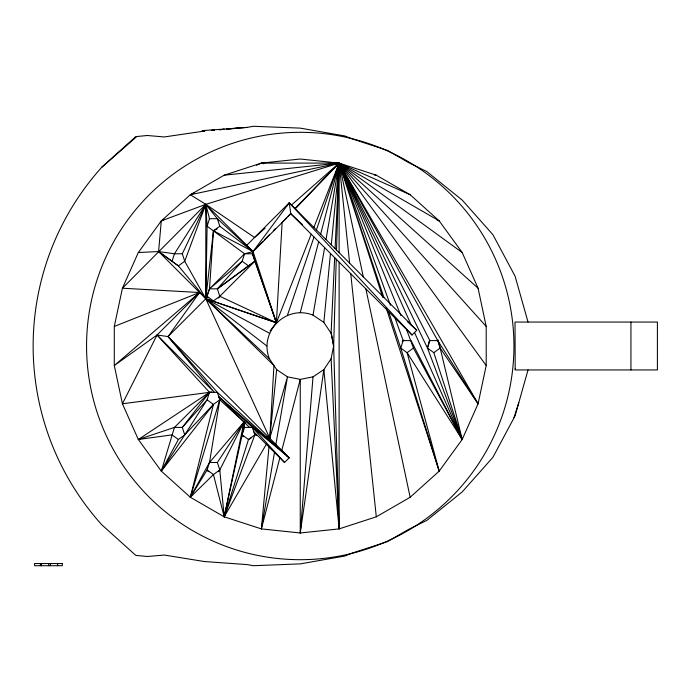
<?xml version="1.0" encoding="UTF-8"?>
<svg xmlns="http://www.w3.org/2000/svg" width="692" height="692" viewBox="0 0 692 692"><rect width="100%" height="100%" fill="white"/><g stroke="black" fill="none" stroke-linecap="round" stroke-linejoin="round"><path stroke-width="1.04" d="M331.338 333.259L333.639 346L331.096 358.776L323.856 369.606L339.123 528.896L376.301 516.812L410.157 497.271L439.204 471.114L462.178 439.489L478.077 403.782L486.208 365.54L486.208 326.46L478.077 288.218L462.178 252.511L439.204 220.886L410.157 194.729L376.301 175.188L339.123 163.104L300.25 159.022L261.377 163.104L224.199 175.188L190.343 194.729L161.297 220.886L138.322 252.511L122.423 288.218L114.292 326.46L114.292 365.54L122.423 403.782L138.322 439.489L161.297 471.114L190.343 497.271L224.199 516.812L261.377 528.896L300.25 532.978L339.123 528.896L333.639 346L336.243 259.223M336.52 250.054L339.123 163.104L261.377 163.104L256.568 165.25M333.639 346L331.096 333.224L334.66 257.64M335.092 248.627L339.123 163.104L224.199 175.188M194.262 192.99L190.343 194.729L205.809 204.339L217.366 218.724L219.788 226.197L213.439 230.808L209.512 288.841L207.09 296.314L205.809 298.78L168.035 336.554L157.041 335.006L114.292 365.54L199.538 292.508L122.423 288.218L205.809 204.339L339.123 163.104L410.157 194.729M300.25 532.978L313.026 376.846L323.856 369.606L300.25 532.978L300.25 379.389L287.474 376.846L276.644 369.606L269.404 358.776L205.809 298.78L158.589 251.559L138.322 252.511M279.853 457.819L261.377 528.896L268.98 446.946M331.096 333.224L323.856 322.394L330.465 253.445M331.295 244.83L339.123 163.104L190.343 194.729M276.644 369.606L269.785 438.304L267.043 436.583M217.176 228.87L213.439 230.808L205.809 298.78L269.785 438.304L287.474 376.846L275.874 444.402M211.57 391.923L209.512 392.347L174.453 427.405L161.297 471.114L184.729 434.879L213.439 404.431L219.788 399.82L209.512 462.464L207.09 469.937L213.439 474.548L224.199 516.812L242.148 434.879L244.008 421.973L219.788 399.82L217.366 392.347L168.035 336.554L199.538 292.508L114.292 326.46M261.377 528.896L274.49 452.456M323.856 322.394L313.026 315.154L324.626 247.598M326.001 239.544L339.123 163.104L439.204 220.886L437.197 220.238M269.404 358.776C258.566 331.788 286.038 304.316 313.026 315.154M266.316 444.281L224.199 516.812L244.008 421.973L245.677 423.028M245.695 423.063L244.008 421.973L219.788 469.937L213.439 474.548L190.343 497.271L213.439 404.431L207.09 399.82L209.512 392.347L157.041 335.006L199.538 292.508M388.584 311.564L400.746 348.067L407.095 352.678L462.178 439.489L427.457 348.067L429.23 341.009M300.25 312.611L318.692 241.672M320.647 234.181L339.123 163.104L462.178 252.511M281.808 450.328L300.25 379.389L313.026 376.846M246.759 245.288L289.256 202.791L290.804 213.785L412.025 335.006L416.748 330.283L289.256 202.791L253.03 251.559L252.424 253.782L276.393 322.757L205.809 298.78L178.38 265.866L158.589 251.559L161.297 220.886L164.082 219.278M528.022 369.943L515.09 415.805L492.946 457.248L462.256 491.874L426.912 520.341L408.306 529.57L387.364 541.663L352.462 553.003L344.893 556.022L300.25 563.876L253.549 565.71L246.828 564.568L204.296 561.523L164.281 555.045L147.31 556.498L135.779 555.373L101.75 524.735A267.112 267.112 0 0 1 101.75 167.265L135.779 136.627L147.31 135.502L164.281 136.955L204.875 130.987L201.649 131.264L204.296 130.477L246.828 127.432L253.549 126.29L300.25 128.124L344.893 135.978L352.462 138.997L387.364 150.337L408.306 162.43L426.912 171.659L462.256 200.126L492.946 234.752L515.09 276.195L528.022 322.057M208.24 471.684L207.09 469.937L190.343 497.271L219.788 399.82M243.169 436.73L242.148 434.879L244.57 427.405L244.008 421.973L217.366 462.464L219.788 469.937L224.199 516.812L248.497 439.489L254.846 434.879L257.528 435.493M513.94 417.708L518.792 402.683M172.031 261.256L174.453 253.782L205.809 204.339L254.561 237.486L265.079 228.239M302.378 224.493L290.804 213.785L253.03 251.559L244.57 253.782L242.148 261.256L217.366 288.841L209.512 288.841L205.809 298.78L273.945 365.575L269.785 438.304L267.173 436.652M395.011 317.991L403.168 340.594L400.746 348.067L439.204 471.114L407.095 352.678L413.444 348.067L406.533 329.504M413.444 348.067L462.178 439.489L433.806 352.678L427.457 348.067L429.879 340.594L339.123 163.104L337.125 163.753L339.123 163.104L478.077 288.218M287.474 315.154L314.021 237.001M316.417 229.952L339.123 163.104L486.208 326.46M163.303 220.238L161.297 220.886L205.809 204.339L184.729 261.256L178.38 265.866L158.589 251.559L174.453 253.782L182.307 253.782L205.809 204.339L253.03 251.559L276.393 322.757L205.809 298.78L184.729 261.256L182.307 253.782M224.199 516.812L254.846 434.879L252.329 427.249M311.201 234.181L276.393 322.757L219.788 296.314L217.366 288.841L254.846 261.256L219.788 296.314L213.439 300.925L207.09 296.314L208.24 298.062M313.891 227.426L339.123 163.104L486.208 365.54M253.852 431.817L284.533 462.498L289.256 457.775L217.366 392.347L209.512 392.347L138.322 439.489L174.453 427.405L182.307 427.405L207.09 399.82L184.729 434.879L178.38 439.489L161.297 471.114L213.439 404.431M190.343 497.271L209.512 462.464L244.008 421.973M218.637 298.062L219.788 296.314M218.637 471.684L219.788 469.937M255.071 249.077L253.8 250.789L262.83 241.508M286.739 206.199L289.256 202.791L412.025 335.006M270.114 330.871L276.644 322.394M286.445 217.963L282.128 222.461L276.393 322.757L252.424 253.782L244.57 253.782L207.09 226.197L205.809 204.339L209.512 218.724L207.09 226.197L205.809 298.78L266.861 346M287.889 216.466L290.761 213.473M295.259 208.794L339.123 163.104L478.077 403.782L440.155 348.067L437.733 340.594L339.123 163.104L291.479 205.014M264.335 239.96L269.603 234.545M273.366 230.678L275.624 228.36M294.956 208.491L339.123 163.104L427.457 348.067M244.57 253.782L209.512 288.841L242.148 261.256L248.497 265.866M101.75 167.265L136.367 136.904M217.366 288.841L254.846 261.256M433.806 352.678L440.155 348.067L438.123 339.997M402.121 341.156L403.99 340.083M251.196 437.95L248.497 439.489L242.148 434.879M138.322 439.489L172.031 434.879L178.38 439.489M211.328 130.416L214.555 130.139L211.328 130.442M218.854 129.759L224.234 129.292L219.935 129.715M226.379 129.101L239.285 127.968M227.469 129.075L246.828 127.432M209.192 218.707L217.686 218.707M403.168 340.594L411.022 340.594L462.178 439.489L440.155 348.067M429.879 340.594L437.733 340.594L478.077 403.782M244.57 427.405L252.424 427.405L289.256 457.775L168.035 336.554L214.39 392.347L157.041 335.006L122.423 403.782L209.512 392.347L182.307 427.405L184.729 434.879M209.512 462.464L217.366 462.464M263.375 163.753L261.377 163.104L263.479 163.329M374.277 174.972L376.301 175.188M261.377 163.104L263.436 163.546M213.439 230.808L253.03 251.559L217.366 218.724M269.404 333.224L205.809 298.78L205.809 204.339M286.886 456.045L289.256 457.775L218.793 396.758L249.449 427.405M219.788 226.197L253.03 251.559M218.793 396.758L252.424 427.405L284.533 462.498M407.605 321.823L416.748 330.283M411.325 325.266L339.123 163.104L339.123 252.658M414.543 332.489L462.178 439.489M400.91 315.63L339.123 163.104L349.642 263.176M390.418 305.25L339.123 163.104L363.3 276.835M383.87 297.404L339.123 163.104L382.832 297.612M386.162 307.879L439.204 471.114M365.852 288.823L410.157 497.271M350.749 273.729L376.301 516.812M331.096 358.776L339.123 528.896L339.123 262.104M630.94 322.057L630.94 369.943M57.652 563.539L57.652 565.71M50.429 563.539L50.429 565.71M48.734 563.539L48.734 565.71M41.511 563.539L41.511 565.71M41.356 563.539L41.356 565.71M40.404 563.539L40.404 565.71M515.194 368.594L515.012 369.943L657.4 369.943L657.4 322.057L515.012 322.057L515.194 368.594M62.315 563.539L34.6 563.539L34.6 565.71L62.315 565.71L62.315 563.539M174.644 518.879A213.69 213.69 0 0 0 512.772 368.334A213.69 213.69 0 0 0 213.335 150.787A213.69 213.69 0 0 0 174.644 518.879"/></g></svg>
